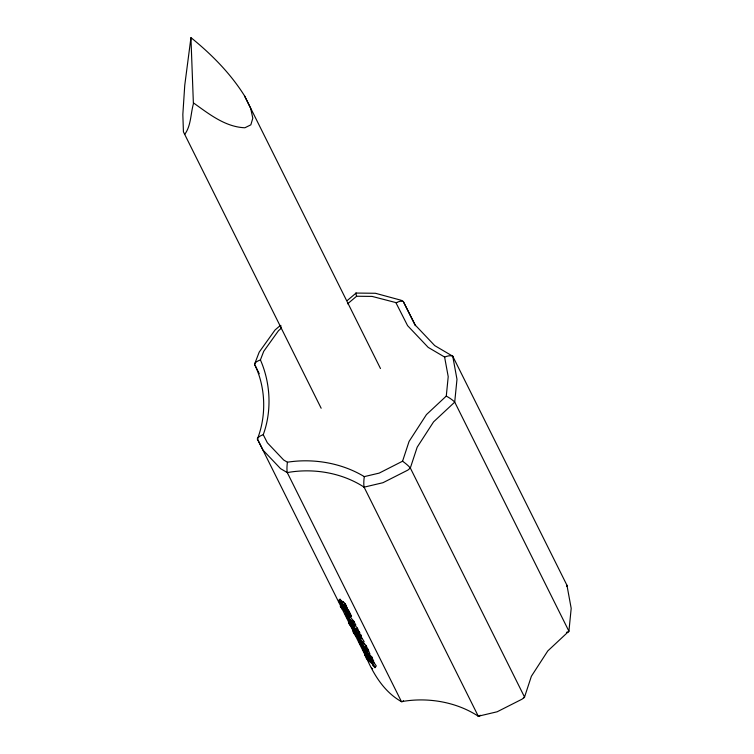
<?xml version="1.0" encoding="UTF-8"?>
<svg xmlns="http://www.w3.org/2000/svg" width="754" height="754" viewBox="0 0 754 754"><rect width="100%" height="100%" fill="white"/><g stroke="black" fill="none" stroke-linecap="round" stroke-linejoin="round"><path stroke-width="1.13" d="M281.496 328.113L278.518 330.648L263.721 351.326L260.413 359.912C270.563 382.975 271.996 410.921 263.24 434.7L267.359 442.796L283.664 459.997L287.406 462.202C313.353 458.149 341.76 462.956 364.276 476.622L379.168 473.116L402.561 461.212L409.064 441.448L426.453 414.596L446.283 396.076L448.215 376.661L444.606 357.047L428.197 347.387L407.594 325.653L396.001 302.854L396.755 302.477M365.049 655.33C366.472 661.088 371.222 661.71 373.239 665.198A7.974 0.914 49.5 0 1 372.834 665.433C379.017 672.106 370.553 659.599 368.772 659.684C367.98 661.701 366.519 655.188 365.049 655.33L366.397 654.18M380.478 368.527L244.503 95.796C230.611 73.638 212.034 54.825 191.846 38.35L190.941 37.7L184.749 85.315L182.836 114.495L183.429 131.837L321.157 408.244M190.941 37.7L193.401 103.835C190.602 113.845 191.073 125.965 184.655 134.457M280.149 325.634L275.059 329.979L259.188 352.146L254.532 364.267C265.719 387.028 266.662 415.397 257.406 439.035L263.089 450.213L280.573 468.658L287.265 472.588C313.174 467.904 341.939 472.673 364.097 487.159L382.957 482.711L407.886 470.091L410.327 468.008L417.179 447.197L433.569 421.872L454.709 402.127L456.981 379.309L452.739 356.208L434.719 345.605L415.284 325.106L403.296 301.525L401.128 300.252L375.426 293.278L356.105 293.061L347.302 300.478M366.378 657.601C373.909 675.009 384.521 692.172 401.467 701.654C427.386 696.979 456.151 701.738 478.3 716.225L497.169 711.776L522.088 699.156L524.539 697.073L531.381 676.263L547.781 650.938L568.921 631.192L571.193 608.374L566.951 585.274L452.739 356.208M368.452 651.88L368.367 651.381M338.659 600.391L338.593 600.646A7.917 0.905 49.5 0 0 339.432 602.267L346.001 609.402L344.635 606.706L342.853 604.821L344.389 607.253L343.965 607.027L340.412 602.983L340.214 602.323L341.864 601.287L340.007 599.241L338.659 600.391L340.516 602.437M340.007 599.241L339.941 599.496A7.917 0.905 49.5 0 0 340.148 600.043M347.613 303.815L356.595 296.237L372.137 296.416L396.312 302.703M340.44 602.276L341.788 601.126M341.675 602.663L343.023 601.513L345.36 603.982L346.001 605.274L344.653 606.423L341.675 602.663L344.653 606.423M344.012 605.132L345.36 603.982M344.635 606.706L345.982 605.556L344.795 604.303M348.461 610.203L349.102 611.494L347.754 612.644L347.113 611.353L348.461 610.203L346.293 607.913M349.856 616.546L354.22 621.748L352.872 622.898C352.731 619.807 344.022 616.763 348.141 614.029M349.743 612.766L350.384 614.048L349.036 615.198L348.395 613.916L349.743 612.766L348.169 611.108M347.764 616.904L349.111 615.754M350.874 615.028L351.505 616.31L350.158 617.46L349.526 616.178L350.874 615.028L349.385 613.464M348.48 622.87L350.77 625.933L348.48 622.87L349.828 621.72L350.902 622.861M352.231 621.616L353.579 620.467M352.863 623.238L351.147 621.428L352.731 624.208L350.261 620.457L347.057 617.592L349.705 621.654L354.427 626.338L352.863 623.238L354.21 622.088L353.07 620.881M357.415 628.157L358.112 629.562L356.765 630.712L356.067 629.307L357.415 628.157L354.455 624.755M359.083 631.513L359.724 632.794L358.376 633.944L357.735 632.663L359.083 631.513L356.868 629.166M360.704 634.755L361.345 636.037L359.997 637.187L359.356 635.905L360.704 634.755L359.215 633.19M362.787 642.785L360.252 638.355L354.785 632.078A6.579 0.754 49.5 0 0 353.202 630.693C351.468 633.2 361.298 640.042 362.787 642.785L364.135 641.635L360.723 636.074M366.133 645.65L366.812 647.007L365.464 648.157L364.785 646.8L366.133 645.65L363.23 642.351M367.537 648.449L368.216 649.816L366.868 650.966L366.19 649.599L367.537 648.449L365.973 646.696M367.226 652.05L365.511 650.24L367.104 653.03L364.625 649.269L361.43 646.404L364.069 650.466L368.8 655.151L367.226 652.05L368.583 650.9L367.434 649.694M371.788 656.979L372.429 658.261L371.072 659.411L370.44 658.129L371.788 656.979L368.81 653.841M371.043 659.665C370.93 661.051 368.574 657.403 364.993 653.605A7.917 0.905 49.5 0 0 365.831 655.226L372.41 662.361L371.043 659.665L372.391 658.515L370.61 656.63L371.006 657.205M375.002 667.771L376.284 665.905L372.589 660.627M369.922 653.925L368.583 650.9M341.864 601.287L342.552 602.908M353.946 622.983L353.994 622.559M193.533 102.949C208.915 113.892 225.21 127.011 244.89 127.765L250.846 124.844L252.807 118.199L250.648 108.293L244.503 95.796M346.293 607.526L347.349 608.252L345.982 605.556M372.693 660.476L373.758 661.211L372.391 658.515M354.691 624.425L355.85 625.075L354.21 622.088M356.765 630.712L350.827 625.132L350.148 623.784L354.144 627.601L348.659 620.796L356.067 629.307M365.935 647.62L368.216 649.816M366.868 650.966L360.789 645.113L360.11 643.765L364.22 647.799L359.413 642.361L358.847 641.23L362.9 645.151L357.519 638.563L364.785 646.8M365.464 648.157L361.515 644.331L366.19 649.599M372.73 661.437L374.229 663.303M369.95 659.184L369.432 658.638M346.454 608.695L349.102 611.494M347.113 611.353L340.789 605.028L342.363 608.158L349.036 615.198M350.026 614.746L351.505 616.31M347.754 612.644L342.872 607.62L348.395 613.916M349.526 616.178L342.853 609.138L350.158 617.46M346.793 615.179L344.823 613.106L346.199 615.867L352.872 622.898M356.765 629.665L359.724 632.794M359.121 633.69L361.345 636.037M357.735 632.663L351.072 625.622L358.376 633.944M359.356 635.905L351.948 627.394L353.324 630.146L359.997 637.187M368.715 654.349L372.429 658.261M370.44 658.129L363.032 649.618L364.408 652.37L371.072 659.411M362.9 642.493L364.248 644.001M359.102 634.105L359.677 634.783M368.81 657.846L369.196 658.365M341.223 601.777L341.751 602.493M360.751 636.753L361.788 638.497M344.974 604.746L345.341 605.283M367.66 650.24L368.065 650.853M415.35 325.69L403.296 301.525A14.449 5.994 -43.5 0 0 396.755 302.486M410.327 468.008L524.539 697.073M364.097 487.159L478.3 716.225M259.244 373.72L254.532 364.267A14.694 5.881 -2.8 0 1 260.45 359.931M287.265 472.588L401.467 701.654A14.628 3.93 -80.8 0 0 403.465 700.739M343.023 601.513L343.673 602.814M257.406 439.035L365.332 655.499M356.614 296.284A14.665 0.801 70.1 0 1 356.077 293.004M257.35 439.035A14.656 5.872 -2.8 0 1 263.269 434.709M287.246 472.626A14.628 3.93 -80.8 0 1 287.425 462.202M364.078 487.216A14.731 3.949 -80.8 0 1 364.295 476.622M402.561 461.212A14.514 3.289 34.3 0 1 410.346 468.017M446.264 396.086A14.628 3.987 27 0 1 454.747 402.136L568.921 631.192A14.628 3.987 27 0 1 566.452 632.295M444.596 357.076A14.675 6.258 -35.2 0 1 452.786 356.171M566.999 585.255A14.675 6.258 -35.2 0 1 566.754 586.367M524.558 697.082A14.514 3.289 34.3 0 1 523.634 697.808M480.317 715.244A14.731 3.949 -80.8 0 1 480.006 715.593M479.704 715.885A14.731 3.949 -80.8 0 1 478.29 716.3M372.636 668.741A14.656 5.872 -2.8 0 1 371.571 668.119M281.515 328.15A14.684 0.801 70.1 0 1 281.185 326.982M280.874 325.681A14.684 0.801 70.1 0 1 280.818 325.37M354.54 632.804L360.45 639.675L354.54 632.804M348.725 619.524L350.403 621.946L348.725 619.524M363.089 648.346L364.776 650.759L363.089 648.346M341.882 608.101L340.261 606.395L342.552 609.458L341.882 608.101"/></g></svg>
